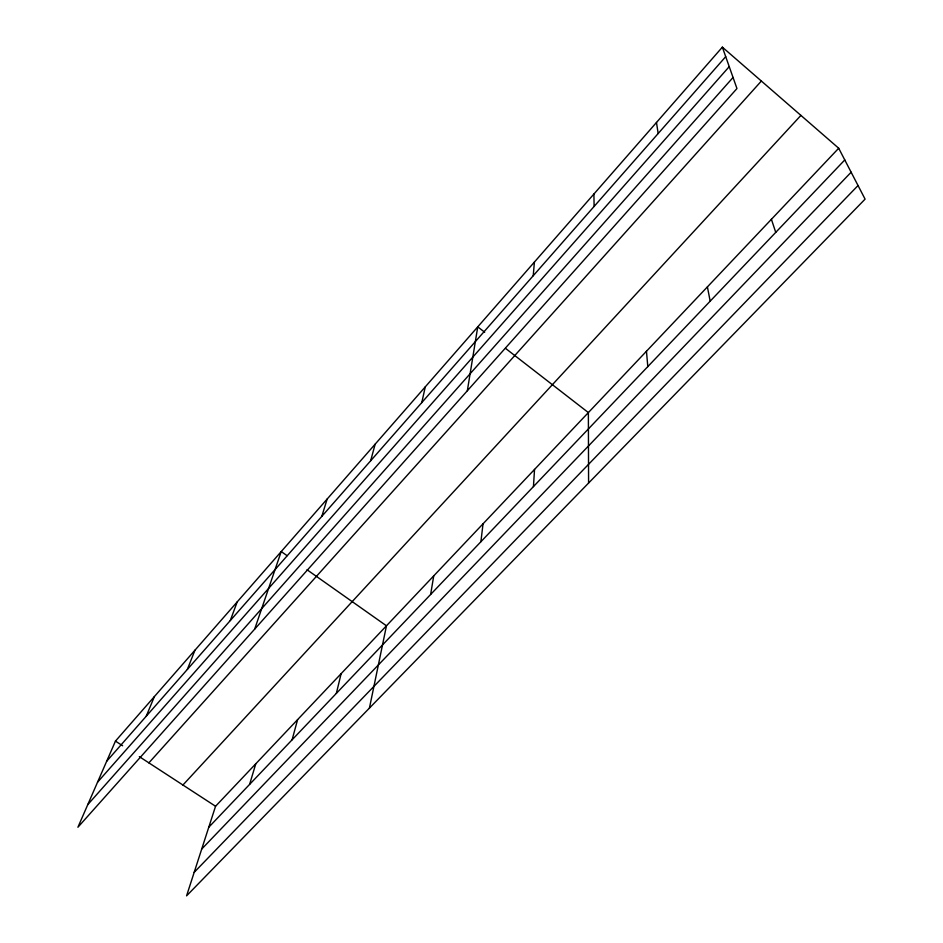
<?xml version="1.0" encoding="UTF-8"?>
<svg xmlns="http://www.w3.org/2000/svg" width="943" height="943" viewBox="0 0 943 943"><rect width="100%" height="100%" fill="white"/><g stroke="black" fill="none" stroke-linecap="round" stroke-linejoin="round"><path stroke-width="1.41" d="M533.443 486.588L534.54 469.437M533.231 275.733L534.41 262.06M480.895 541.73L483.04 523.825M467.339 390.744L477.747 326.844L484.69 332.231M430.633 594.467L433.721 575.89M369.432 708.087L386.465 625.798L307.029 569.749M421.792 402.578L425.281 386.842M336.356 693.388L341.118 673.679M370.67 460.773L375.137 444.177M292.094 739.819L297.599 719.639M249.6 784.399L255.777 763.795M321.799 516.387L327.162 499.024M838.704 148.24L215.558 806.265L186.573 895.85L865.085 199.126L838.704 148.24L722.362 47.15L115.459 741.104L77.915 827.247L736.955 88.548L722.362 47.15M254.669 629.134L281.226 551.549L287.096 555.686M230.281 620.565L237.2 601.893M187.374 669.4L194.965 650.187M146.2 716.267L154.416 696.547M106.677 761.249L725.709 56.651M97.553 782.195L729.234 66.635M87.782 804.615L733.053 77.467M148.888 762.863L761.366 81.039M182.93 785.024L800.913 115.4M208.768 827.247L844.775 159.945M201.731 849.03L851.14 172.227M194.187 872.334L858.036 185.535M115.459 741.104L122.625 745.76M139.34 756.651L215.558 806.265M505.519 348.368L588.373 412.586L588.585 483.04M771.409 219.306L775.735 232.367M707.403 286.896L710.173 301.171M656.481 122.472L658.167 133.517M646.462 351.244L647.806 366.603M593.913 194.01L594.102 206.446"/></g></svg>
